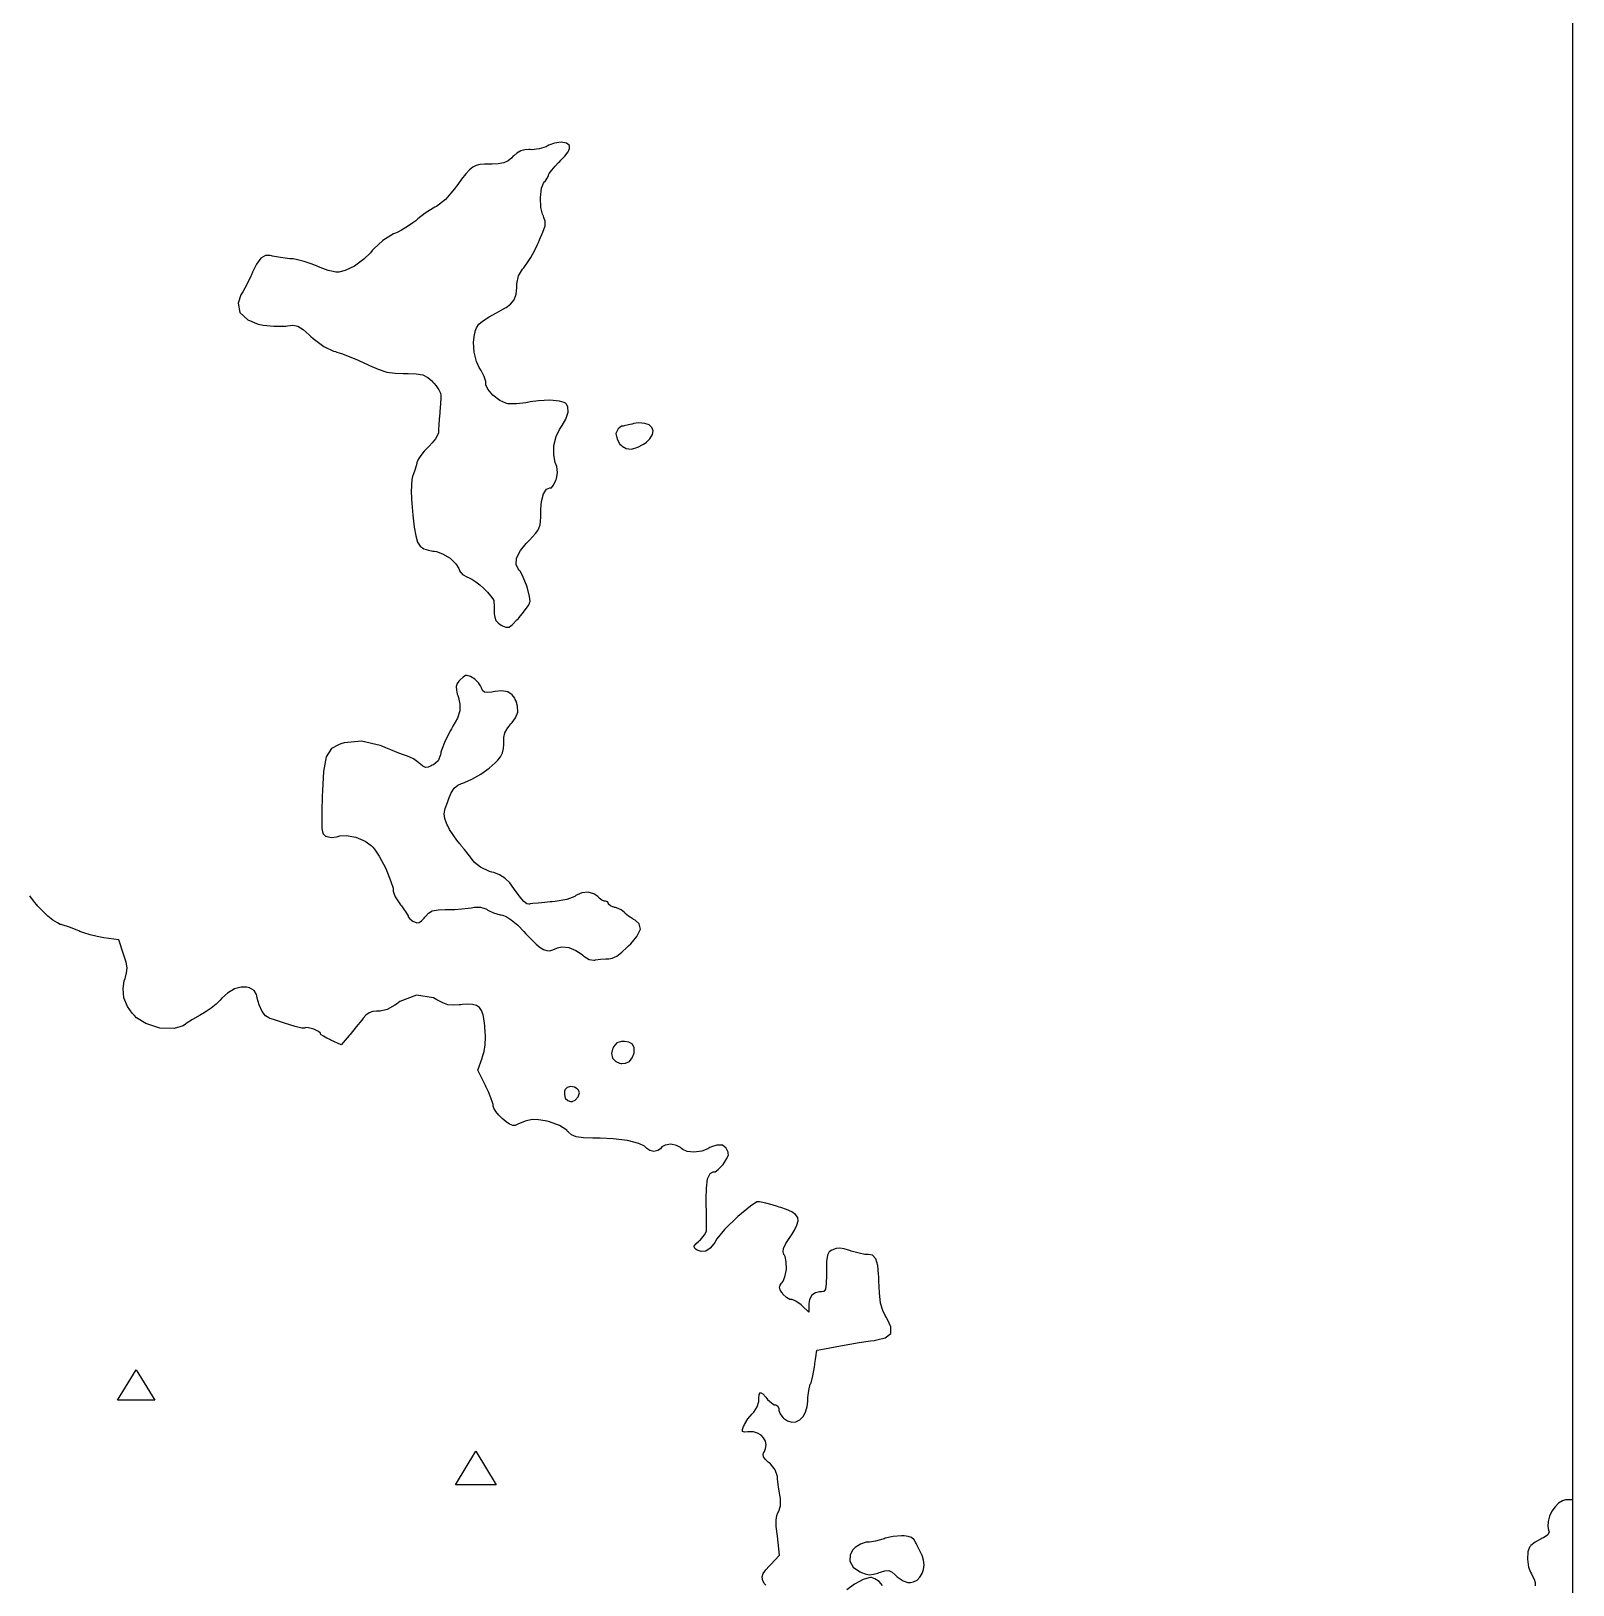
# Model space of a CAD drawing. Extents: x 0 to 24000, y 0 to 24000.
# Drawn here: x 21587 to 24000, y 6767 to 9198 of the extents above; entities that cross this region are included whole.
import ezdxf

# ---------------------------------------------------------------- set-up
doc = ezdxf.new("R2010")
doc.units = 0
for name, color, linetype in [('01A-WaterbodyTidal', 7, 'Continuous'), ('01B-LandmassTidal', 7, 'Continuous'), ('06B-FeaturesSummit', 7, 'Continuous')]:
    doc.layers.add(name, color=color, linetype=linetype)

msp = doc.modelspace()

# ---------------------------------------------------------------- linework, layer by layer
at = {"layer": '01A-WaterbodyTidal'}
msp.add_lwpolyline([(0, 0), (24000, 0), (24000, 24000), (0, 24000)], close=True, dxfattribs=at)
at = {"layer": '01B-LandmassTidal'}
for points in [[(22394.7, 9017.8), (22393.1, 9017), (22382.1, 9013.6), (22370.1, 9012.3), (22368, 9012.4), (22366, 9012.4), (22360, 9012.1), (22353.4, 9010.6), (22347.4, 9007.1), (22342.5, 9002.9), (22341, 9001.4), (22339.2, 8999.7), (22333.7, 8995.1), (22326.9, 8991.5), (22318.2, 8990), (22308.8, 8989.6), (22305.7, 8989.6), (22303.5, 8989.7), (22296.7, 8989.6), (22289.5, 8989.1), (22283.5, 8987.7), (22278.2, 8985), (22273, 8980.8), (22267.4, 8974.7), (22260.8, 8966.2), (22254.8, 8957.9), (22252.8, 8955.1), (22249.8, 8951), (22235.4, 8934.4), (22221.4, 8923.5), (22218.7, 8922.2), (22216.5, 8921), (22204, 8913), (22192.5, 8904.2), (22190.8, 8902.6), (22189.4, 8901.2), (22184.6, 8897.7), (22176.2, 8892), (22166.8, 8886.6), (22159.8, 8882.9), (22157.5, 8881.8), (22154, 8880.4), (22137.6, 8870.3), (22123.5, 8857.3), (22121, 8854.4), (22118.1, 8850.8), (22107.8, 8840.8), (22093.2, 8830.2), (22078.6, 8823.2), (22068.7, 8820.7), (22065.4, 8820.7), (22063.9, 8820.7), (22059.6, 8821.5), (22052, 8823.5), (22043.4, 8826.5), (22036.9, 8829.1), (22034.8, 8830.1), (22032.4, 8831.1), (22025.3, 8833.9), (22014.6, 8837.4), (22004.1, 8840.1), (21997.1, 8841.3), (21994.8, 8841.4), (21992.1, 8841.7), (21977.5, 8843.8), (21965, 8845.9), (21963.4, 8846.1), (21961.2, 8846.7), (21954.1, 8846.7), (21946.6, 8842.6), (21939.6, 8833.1), (21933.8, 8820.9), (21932.1, 8816.7), (21931.1, 8814.3), (21924.8, 8801.2), (21918.6, 8790), (21917.6, 8788.5), (21915.1, 8785), (21910.9, 8772.1), (21914, 8757.7), (21926.4, 8746.1), (21942.3, 8739.5), (21947.7, 8738.3), (21950.4, 8737.8), (21966.9, 8736), (21983.2, 8736.1), (21985.8, 8736.4), (21988.5, 8736.8), (21996.7, 8737.6), (22004.7, 8736.2), (22013, 8730.8), (22022, 8722.7), (22025, 8719.9), (22028.5, 8716.7), (22045.1, 8704.3), (22060.5, 8697.1), (22063.4, 8696.4), (22065.8, 8695.7), (22072.8, 8693.3), (22085.1, 8688.7), (22098.8, 8682.9), (22109, 8678.4), (22112.4, 8676.8), (22116.8, 8674.7), (22130, 8668.8), (22143.6, 8664.3), (22156.7, 8662.4), (22169.1, 8661.9), (22173.2, 8661.9), (22177.4, 8661.9), (22189.9, 8661.6), (22200.3, 8660.1), (22207.8, 8656.1), (22214, 8650.5), (22215.9, 8648.6), (22217.2, 8647.2), (22220.9, 8642.7), (22225, 8636.6), (22227.6, 8631.1), (22228.5, 8628), (22228.5, 8627), (22228.5, 8624.1), (22227.8, 8615.4), (22226.7, 8601.9), (22226.5, 8599.2), (22226.2, 8596.5), (22225.1, 8582.8), (22224.5, 8573.6), (22224.5, 8570.5), (22224.5, 8569.4), (22223.1, 8565.9), (22219.8, 8560.1), (22214.7, 8553.6), (22210.1, 8548.6), (22208.5, 8547), (22206.8, 8545.5), (22202.2, 8540.7), (22196.8, 8534), (22192.9, 8527.7), (22191.1, 8524), (22190.8, 8522.7), (22190.5, 8521.4), (22188.1, 8512.7), (22185.1, 8503.8), (22184.5, 8502.3), (22184, 8500.9), (22183.1, 8496.3), (22182.2, 8487.4), (22182.1, 8476.7), (22182.4, 8468), (22182.6, 8465.1), (22183.1, 8459), (22184.6, 8440.6), (22186.7, 8421.9), (22189, 8408.1), (22192, 8398.4), (22196.1, 8391.9), (22201.6, 8387.9), (22208.8, 8385.6), (22215.9, 8384.3), (22218.3, 8383.9), (22221.5, 8383.4), (22231.1, 8380.1), (22242.7, 8373.2), (22251.9, 8364.2), (22256.7, 8356.8), (22257.5, 8354.1), (22257.7, 8353.2), (22262.4, 8347.9), (22269.9, 8343.4), (22271.6, 8342.8), (22272.9, 8342.3), (22276.8, 8340.3), (22282.9, 8336.4), (22289.3, 8331.4), (22295.6, 8325.8), (22301.4, 8320.1), (22306.2, 8314.5), (22309.6, 8309.7), (22311, 8306.9), (22311.2, 8305.9), (22311.2, 8305.3), (22311.7, 8298.7), (22312, 8290.6), (22312, 8287.9), (22312, 8286.2), (22312.7, 8281), (22314.5, 8275.9), (22318, 8271.9), (22321.9, 8269.1), (22323.3, 8268.3), (22324.9, 8267.4), (22330, 8265), (22335, 8265.1), (22340.7, 8269.4), (22347.4, 8276.5), (22349.6, 8278.9), (22351.1, 8280.6), (22355.7, 8285.9), (22361, 8292.8), (22365.1, 8298.8), (22366.9, 8302.1), (22367.2, 8303.2), (22367.9, 8305.3), (22367, 8313.4), (22363.2, 8328.3), (22357.4, 8343.4), (22352.8, 8352.1), (22350.8, 8354.5), (22349.2, 8356.4), (22346.2, 8363.4), (22346.8, 8373.3), (22353.1, 8385.1), (22362, 8396.2), (22365.3, 8399.6), (22366.9, 8401.3), (22371.6, 8406.4), (22376.4, 8411.9), (22379.9, 8416.6), (22382.3, 8421), (22383.7, 8425.6), (22384.5, 8430.9), (22384.8, 8437.5), (22384.9, 8443.8), (22384.9, 8445.9), (22384.9, 8449.9), (22385.9, 8461.9), (22388.9, 8473.7), (22393.8, 8481), (22398.9, 8483.5), (22400.6, 8483.5), (22401.4, 8483.5), (22404.1, 8486.9), (22407.7, 8493.6), (22408.4, 8495.3), (22409.2, 8497.4), (22411.1, 8507), (22409.6, 8516.8), (22408.8, 8519.2), (22407.5, 8523), (22405, 8534.7), (22405, 8549.3), (22408.7, 8563.4), (22414, 8574.3), (22416.2, 8577.6), (22418.3, 8580.7), (22423.7, 8590.6), (22427.4, 8601.5), (22427.3, 8609.9), (22424.6, 8614.6), (22423.3, 8615.6), (22421.4, 8617), (22413.9, 8618.8), (22398.9, 8620.2), (22381.2, 8619.5), (22368, 8617.8), (22363.7, 8616.8), (22361.1, 8616.2), (22346.8, 8614.5), (22334.7, 8614.6), (22333.1, 8614.8), (22329.9, 8615.6), (22320.8, 8619.9), (22309.7, 8628), (22301.7, 8637.6), (22298.6, 8644.6), (22298.6, 8647), (22298.6, 8649.6), (22296.1, 8657.3), (22291.5, 8666.9), (22290.4, 8668.5), (22288.4, 8671.3), (22284.2, 8680.7), (22280.5, 8695.5), (22279.6, 8711.3), (22280.8, 8722.9), (22281.8, 8726.6), (22282.2, 8728.3), (22284.3, 8733.5), (22288, 8739.2), (22293.4, 8744.2), (22299, 8747.9), (22301, 8748.9), (22303.1, 8750.1), (22315.2, 8757), (22326.5, 8763.3), (22328, 8764.2), (22330.5, 8765.6), (22337.4, 8770.4), (22343.1, 8777.3), (22346, 8786.4), (22347.1, 8796.2), (22347.2, 8799.5), (22347.3, 8802.5), (22350.1, 8815), (22356.3, 8825.4), (22358.2, 8827.3), (22359.5, 8828.8), (22363.1, 8834), (22369, 8843.6), (22375.2, 8855), (22379.6, 8863.9), (22381, 8866.9), (22382.8, 8871), (22388, 8883.2), (22391.4, 8893.4), (22391.4, 8900.7), (22389.6, 8906.3), (22388.8, 8908.1), (22387.3, 8911.4), (22385, 8922), (22384.2, 8937.7), (22386.1, 8952), (22389, 8959.9), (22390.8, 8961.8), (22391.5, 8962.7), (22394.9, 8967.5), (22396.6, 8971.2), (22396.6, 8972.4), (22396.6, 8973.1), (22398, 8975.2), (22401.8, 8980.2), (22407.4, 8986.7), (22412.5, 8992.2), (22414.3, 8993.9), (22416.3, 8995.9), (22422.2, 9002.2), (22427.4, 9008.8), (22429.8, 9014), (22429.9, 9017), (22429.6, 9017.8), (22429.1, 9019.3), (22425, 9022.7), (22416.8, 9024.2), (22406.3, 9022.6), (22397.4, 9019.3)], [(22527.6, 8583.1), (22527.1, 8583), (22522, 8581.8), (22515, 8580.3), (22513.5, 8579.9), (22511.3, 8579.5), (22505.6, 8575.6), (22502.4, 8568.2), (22504.1, 8559.2), (22508.7, 8551.8), (22510.7, 8549.8), (22512.2, 8548.2), (22518.1, 8544.9), (22526.8, 8543.9), (22536.8, 8546.7), (22545.3, 8551.4), (22547.9, 8553.3), (22550, 8554.7), (22555.3, 8560), (22559.4, 8566.5), (22560.5, 8572.5), (22558.6, 8577.6), (22554.2, 8581.6), (22547.4, 8584.1), (22538.4, 8584.7), (22530.2, 8583.7)], [(22257.5, 8181.6), (22256.5, 8180.6), (22253.8, 8177.1), (22252.3, 8172.6), (22252.6, 8166.8), (22254.1, 8160.6), (22254.7, 8158.5), (22255.8, 8155.2), (22258.2, 8144.9), (22258.3, 8134.4), (22254.2, 8122.9), (22247.3, 8110.5), (22244.9, 8106.4), (22243.4, 8103.7), (22239.2, 8095.6), (22234.1, 8084.8), (22230.3, 8075.2), (22228.5, 8069.8), (22228.1, 8068), (22227.7, 8065.5), (22223.9, 8056.2), (22216.8, 8050.1), (22214.7, 8049.2), (22213.2, 8048.4), (22208.6, 8046.4), (22204.2, 8045.8), (22200.1, 8047.6), (22196.3, 8050.8), (22195.1, 8051.9), (22193.9, 8053.1), (22185.4, 8059), (22176.3, 8063.6), (22174.7, 8064), (22173.2, 8064.5), (22168.5, 8066.2), (22159.8, 8069.4), (22149.8, 8073.3), (22142.3, 8076.3), (22139.9, 8077.4), (22133.5, 8080.1), (22104.2, 8086.8), (22076.9, 8084.4), (22071.6, 8082.5), (22067.9, 8081.2), (22057.3, 8075.3), (22048.9, 8062.6), (22044.6, 8039.3), (22042.9, 8009.9), (22042.6, 8000.2), (22042.5, 7995.6), (22042.1, 7982.1), (22041.9, 7968.1), (22041.9, 7957.7), (22042.3, 7950.2), (22043.2, 7945.1), (22044.4, 7941.8), (22046.2, 7939.7), (22047.9, 7938.5), (22048.5, 7938.2), (22049.8, 7937.5), (22057, 7936.1), (22065.2, 7937.2), (22066.9, 7937.8), (22070, 7938.9), (22080.2, 7939.5), (22095.1, 7936.9), (22109.7, 7930.5), (22119.2, 7923.7), (22121.8, 7921), (22124.7, 7917.9), (22131.8, 7907), (22142.1, 7887.4), (22150.2, 7867.5), (22153.6, 7856.7), (22153.6, 7853.1), (22153.6, 7852.1), (22154.5, 7849), (22157.1, 7843.4), (22160.9, 7837.2), (22164.2, 7832.3), (22165.3, 7830.8), (22166.5, 7829.3), (22170, 7824.8), (22173.7, 7819.4), (22176.2, 7815.3), (22177.1, 7813.4), (22177.1, 7812.8), (22177.1, 7811.8), (22179.7, 7809), (22184.5, 7805.5), (22185.7, 7804.9), (22186.9, 7804.3), (22190.5, 7802.9), (22194.4, 7803.1), (22198.3, 7805.8), (22202.2, 7810.1), (22203.4, 7811.6), (22204.6, 7813.2), (22208.9, 7817.8), (22215, 7821.3), (22224, 7822.8), (22235, 7823.3), (22238.6, 7823.3), (22241.5, 7823.3), (22250.1, 7823.6), (22261.4, 7824.3), (22271.2, 7825.4), (22276.5, 7826.1), (22278.2, 7826.5), (22280.5, 7827.1), (22290.3, 7827.4), (22298.9, 7824.4), (22300.6, 7823.3), (22301.8, 7822.6), (22310.9, 7818.5), (22321, 7815.4), (22322.9, 7815.1), (22324.8, 7814.8), (22330.4, 7812.8), (22338.6, 7807.6), (22348.6, 7798.9), (22358.3, 7789.1), (22361.3, 7785.7), (22363.5, 7783.4), (22370.1, 7776.5), (22377.5, 7769.4), (22383.7, 7764.3), (22389.2, 7760.9), (22394.1, 7759.2), (22398.8, 7759), (22403.6, 7760.2), (22407.5, 7761.9), (22408.8, 7762.6), (22410.8, 7763.6), (22417.8, 7764.9), (22428.4, 7763.8), (22439.6, 7759.4), (22447.9, 7754.1), (22450.3, 7752), (22452, 7750.5), (22460.3, 7745.5), (22467.9, 7744.1), (22469.2, 7744.5), (22470.2, 7744.7), (22478.3, 7745.8), (22486.7, 7746.5), (22489.5, 7746.5), (22491.3, 7746.5), (22496.6, 7747.4), (22503.6, 7750.6), (22511.7, 7756.8), (22519.6, 7764), (22522.1, 7766.5), (22525.5, 7770), (22535, 7781.3), (22540.6, 7792.6), (22538.8, 7801.2), (22532.4, 7806.8), (22529.9, 7808), (22528.6, 7808.8), (22522, 7813), (22516.8, 7817.4), (22516.2, 7818.2), (22515.7, 7818.9), (22510.4, 7822.8), (22503.2, 7826.1), (22501.7, 7826.5), (22500.1, 7826.8), (22493.9, 7829.3), (22490.7, 7831.9), (22490.7, 7832.7), (22490.7, 7833.5), (22489.2, 7835.6), (22486.2, 7836.7), (22485.2, 7836.7), (22484, 7836.7), (22480.2, 7838.2), (22476, 7841.4), (22475.4, 7842.1), (22473.9, 7843.9), (22468, 7848), (22458.8, 7850.5), (22449, 7849.7), (22441.8, 7846.7), (22439.8, 7845.3), (22438.1, 7844), (22425.4, 7839.1), (22407, 7835.9), (22402.5, 7835.5), (22399.6, 7835.3), (22391.2, 7834.6), (22380.8, 7833.6), (22372.4, 7832.7), (22368.3, 7832.2), (22367.2, 7832), (22366.2, 7831.8), (22363, 7832.6), (22358.1, 7836.1), (22352.3, 7842.8), (22346.6, 7850.5), (22344.9, 7853.1), (22342.8, 7856.2), (22336.2, 7865), (22328.7, 7872.7), (22320, 7877.7), (22311, 7881.2), (22308, 7882.1), (22304.7, 7883.2), (22290.4, 7889.8), (22280.8, 7897.2), (22279.8, 7898.6), (22279, 7899.9), (22276.2, 7903.5), (22271.1, 7910.1), (22265.2, 7917.3), (22260.9, 7922.7), (22259.4, 7924.5), (22257.8, 7926.2), (22253.4, 7931.9), (22247.4, 7940.3), (22242.1, 7948.9), (22239.1, 7954.3), (22238.3, 7956.2), (22237.2, 7958.6), (22234.5, 7965.8), (22233.4, 7973.2), (22235.1, 7981.6), (22238.6, 7991.1), (22239.8, 7994.3), (22240.9, 7997.3), (22244.6, 8006.1), (22249.1, 8013.5), (22254.7, 8018), (22260.6, 8020.6), (22262.6, 8021.3), (22266.2, 8022.5), (22276.8, 8027.2), (22291, 8035.2), (22304.2, 8044.9), (22313.2, 8052.9), (22315.9, 8055.8), (22317.4, 8057.3), (22321.6, 8062.4), (22325, 8068.6), (22326.6, 8075.5), (22326.9, 8081.9), (22326.9, 8084), (22326.7, 8086.2), (22326.9, 8092.6), (22328.5, 8099.7), (22332, 8106.4), (22336.3, 8112), (22337.8, 8113.8), (22339.9, 8116.1), (22345.2, 8123.6), (22348.7, 8132.4), (22348.5, 8141.5), (22346, 8149.4), (22344.9, 8151.9), (22344, 8153.9), (22340, 8159.5), (22333.1, 8164), (22323.4, 8165.4), (22313.6, 8164.6), (22310.4, 8164), (22308.3, 8163.7), (22301.8, 8162.9), (22296.7, 8163.5), (22293.5, 8166.2), (22291.7, 8170.1), (22291.2, 8171.5), (22290.5, 8173.2), (22287.2, 8178.1), (22281.4, 8183.9), (22274.6, 8188), (22269.7, 8189.5), (22268.1, 8189.5), (22266.9, 8189.5), (22263.5, 8187.2), (22258.4, 8182.7)], [(22497.8, 7606.9), (22496.9, 7604.9), (22495.6, 7598.3), (22497.1, 7591), (22502, 7585.6), (22507.9, 7582.9), (22509.9, 7582.6), (22511.8, 7582.4), (22517.5, 7582.9), (22523.6, 7585.9), (22528, 7591.5), (22530.3, 7597.5), (22530.7, 7599.5), (22531.1, 7601.4), (22531, 7607.2), (22528.2, 7612.8), (22522.4, 7616), (22515.7, 7617.1), (22513.5, 7617.1), (22511, 7617.1), (22503.7, 7614.8), (22498.6, 7608.8)], [(22422.5, 7540.7), (22421.9, 7539.2), (22421.6, 7534.1), (22423.1, 7528.5), (22426.9, 7524.5), (22431, 7523), (22432.3, 7523), (22433.9, 7523), (22438.8, 7525.2), (22443.3, 7530.2), (22445.1, 7536.5), (22443.8, 7540.9), (22442.9, 7541.8), (22441.7, 7543), (22437.3, 7545.5), (22431.2, 7546.4), (22425.9, 7544.8), (22422.9, 7541.8)], [(22921.9, 6839), (22920.1, 6838.3), (22908.7, 6835.2), (22899.2, 6833.5), (22896.1, 6833.5), (22894.2, 6833.4), (22884.9, 6830.6), (22876.7, 6825.2), (22875.3, 6823.7), (22873.3, 6821.5), (22869, 6813.6), (22868.5, 6803.7), (22873.8, 6794.7), (22881.8, 6788.6), (22884.7, 6787.2), (22886.6, 6786.3), (22892.4, 6784.1), (22898.7, 6782.8), (22905.4, 6783.5), (22912, 6785.3), (22914.1, 6786), (22916.4, 6786.8), (22923.3, 6788.8), (22929.4, 6789.1), (22934.4, 6786.6), (22939.2, 6782.4), (22940.8, 6780.9), (22942.4, 6779.4), (22951.6, 6773.4), (22959.3, 6770.3), (22961.9, 6770.3), (22963.5, 6770.3), (22968.2, 6771.4), (22973.7, 6774.4), (22978.2, 6778.8), (22981.6, 6784.5), (22983.8, 6791), (22984.6, 6798.1), (22983.9, 6805.5), (22982.3, 6811), (22981.5, 6812.7), (22981, 6813.6), (22977.5, 6820.9), (22973.3, 6829.5), (22972.5, 6831.1), (22971.8, 6832.7), (22969, 6837.1), (22965, 6840.8), (22959.5, 6842.7), (22953.4, 6843.5), (22951.4, 6843.6), (22949.2, 6843.8), (22936.2, 6842.6), (22923.8, 6839.7)]]:
    msp.add_lwpolyline(points, close=True, dxfattribs=at)
for points in [[(22760.6, 7357.1), (22757.7, 7358), (22755, 7358.9), (22746.8, 7361.3), (22737.1, 7363.9), (22729.8, 7365.6), (22726.9, 7366.2), (22725.9, 7366.2), (22722.6, 7366.2), (22712.7, 7359.6), (22692.9, 7343.3), (22672.3, 7322.6), (22660.2, 7308.1), (22656.9, 7302.7), (22655.4, 7300.3), (22650, 7293.7), (22643, 7289), (22635.8, 7288.4), (22629.7, 7290.6), (22627.9, 7291.7), (22627.2, 7292.2), (22625.3, 7294.2), (22625, 7296.8), (22627.5, 7300.4), (22631.6, 7304.2), (22633, 7305.5), (22634.6, 7306.8), (22640.9, 7314.5), (22644, 7320.4), (22644, 7322.3), (22644, 7323.7), (22644, 7327.7), (22644, 7337.7), (22643.9, 7350.8), (22643.7, 7361.8), (22643.6, 7365.4), (22643.5, 7371), (22643.9, 7387.5), (22645.8, 7402.3), (22649.8, 7410.7), (22654.3, 7413.3), (22655.8, 7413.3), (22657.4, 7413.3), (22662.4, 7416.6), (22670, 7424.6), (22676.1, 7433.9), (22678.4, 7439.7), (22678.1, 7441.5), (22677.8, 7443.7), (22675, 7450.1), (22668.9, 7454.6), (22660.3, 7454.9), (22652, 7452.2), (22649.5, 7450.9), (22646.4, 7449.3), (22636.6, 7445.5), (22624.4, 7443.6), (22613.7, 7445), (22606.9, 7448.1), (22605.2, 7449.7), (22603.5, 7451.3), (22597.3, 7454.4), (22588.2, 7456.2), (22579.6, 7454.9), (22574.3, 7452), (22573, 7450.5), (22572, 7449.3), (22567.9, 7446.4), (22561.9, 7445), (22555.6, 7446.5), (22550.5, 7449.6), (22549.1, 7450.9), (22546.8, 7453), (22538, 7457.2), (22520.7, 7461.9), (22497.9, 7464.8), (22477.5, 7465.8), (22470.7, 7465.8), (22466, 7465.8), (22451.7, 7466.3), (22440.3, 7467.7), (22433, 7470.8), (22428.2, 7474.9), (22426.8, 7476.4), (22425.3, 7478.2), (22414, 7485.6), (22398.4, 7491.2), (22394.7, 7492.1), (22391.4, 7492.8), (22381.3, 7494.6), (22371.2, 7494.8), (22360.5, 7492.1), (22348.8, 7487.5), (22344.9, 7485.8), (22344.1, 7485.5), (22341.1, 7485.8), (22336, 7487.9), (22330.4, 7491.5), (22324.5, 7496.3), (22319.1, 7501.8), (22314.6, 7507.4), (22311.5, 7512.7), (22310.4, 7516), (22310.4, 7517.1), (22310.4, 7518.3), (22309.4, 7521.8), (22306.8, 7529.1), (22302.9, 7538.3), (22299.4, 7545.7), (22298.2, 7548.1), (22286.1, 7572), (22292.8, 7590.9), (22293.7, 7593.5), (22296, 7601.5), (22297.7, 7612), (22298.1, 7623.7), (22297.7, 7634.4), (22297.4, 7637.9), (22297.2, 7640.8), (22296.2, 7649.6), (22294.4, 7658.8), (22292, 7665.6), (22288.6, 7670.4), (22284, 7673.4), (22277.8, 7674.9), (22269.9, 7675.2), (22262.3, 7674.7), (22259.8, 7674.4), (22256.9, 7674.1), (22248.2, 7673.8), (22239.4, 7674.6), (22231.2, 7677.3), (22224.1, 7680.9), (22221.8, 7682.2), (22216.7, 7685.3), (22190.4, 7689.6), (22163.9, 7679.6), (22158.7, 7675.6), (22156.3, 7673.6), (22144.5, 7666.9), (22133.3, 7664.2), (22129.7, 7664.2), (22127.7, 7664.2), (22122, 7663.7), (22116.1, 7661.8), (22111, 7658.1), (22107, 7653.6), (22105.8, 7652), (22104.5, 7650.5), (22095.8, 7639.7), (22086.2, 7628.1), (22084.6, 7626.2), (22072.4, 7612), (22056.4, 7619.1), (22054.8, 7619.9), (22050, 7622.3), (22044.7, 7625.2), (22041.2, 7627.5), (22039.9, 7628.5), (22039.9, 7628.9), (22039.9, 7629.8), (22036.7, 7632.6), (22029.4, 7636.3), (22021.3, 7638.6), (22016.9, 7639), (22016, 7638.3), (22015.1, 7637.8), (22010.8, 7638.1), (22000.1, 7640.4), (21983.5, 7645.5), (21966.4, 7651.2), (21960.7, 7653.2), (21958.9, 7653.8), (21954, 7657.1), (21948.6, 7663.9), (21944.1, 7674.2), (21941.1, 7684.9), (21940.3, 7688.5), (21939.9, 7690.4), (21936, 7697), (21929, 7701), (21927, 7701.4), (21924.3, 7702), (21916, 7702.1), (21905.5, 7699.3), (21894.7, 7692.6), (21885.8, 7684.7), (21883.1, 7681.8), (21881.6, 7680.2), (21876.6, 7675.6), (21868.8, 7669.3), (21860.8, 7663.7), (21855.5, 7660.4), (21853.7, 7659.5), (21851.5, 7658.3), (21839.8, 7651.6), (21829.9, 7645.2), (21828.6, 7644.2), (21825, 7641.3), (21810.9, 7637.1), (21788.8, 7637.6), (21766.6, 7644.9), (21752, 7654.2), (21748.2, 7658.3), (21745.4, 7661.3), (21738.1, 7671.5), (21732.3, 7685.5), (21731, 7700.1), (21732.9, 7711.9), (21734.1, 7715.5), (21734.8, 7717.7), (21736.6, 7724.5), (21737.2, 7732.3), (21735.6, 7741.3), (21732.8, 7750.6), (21731.8, 7753.5), (21724.3, 7775.9), (21700.8, 7779.4), (21698.1, 7779.8), (21690.4, 7781.3), (21679.6, 7784), (21669.5, 7787), (21663.5, 7789.2), (21661.6, 7790), (21659.4, 7791), (21647.1, 7795.8), (21635.8, 7799.4), (21634.1, 7799.8), (21632.6, 7800.2), (21628.3, 7802.4), (21621.3, 7807), (21613.5, 7813.3), (21605.5, 7820.7), (21597.8, 7828.7), (21590.9, 7836.9), (21585.3, 7844.7)], [(22736.9, 6766.4), (22734.4, 6768.8), (22732.1, 6773.5), (22731.8, 6774.7), (22731.5, 6775.8), (22731.3, 6779.3), (22732.9, 6784.4), (22737, 6790.5), (22742.2, 6796.3), (22744, 6798.2), (22758.5, 6813.1), (22755, 6842.9), (22754.5, 6846.6), (22753.3, 6858), (22753, 6868.3), (22754, 6875.5), (22755.7, 6879.7), (22756.5, 6880.9), (22757.5, 6882.3), (22760.1, 6890.7), (22759.8, 6902), (22759.3, 6904.8), (22758.9, 6907.1), (22756.9, 6920.3), (22755.4, 6932.4), (22755.4, 6934.2), (22755.2, 6936.4), (22751.3, 6946.6), (22744, 6956), (22742, 6957.7), (22740.6, 6959), (22736.5, 6963), (22733.5, 6967.3), (22732.6, 6970.9), (22733.3, 6973.5), (22733.8, 6974.2), (22734.6, 6975.6), (22736.5, 6980.1), (22737.3, 6986.1), (22736.2, 6991.8), (22733.5, 6996.9), (22729.4, 7001.2), (22724, 7004.4), (22717.6, 7006.2), (22712.1, 7006.5), (22710.2, 7006.3), (22708.6, 7006.2), (22703.5, 7005.8), (22700.5, 7006.7), (22700.5, 7009.8), (22702.2, 7014.6), (22702.8, 7016.1), (22703.5, 7017.6), (22709, 7026.4), (22715.6, 7034.6), (22716.9, 7035.8), (22718.3, 7037.1), (22723.5, 7045.4), (22725.9, 7053.7), (22725.9, 7056.5), (22725.9, 7058.6), (22726.5, 7064.8), (22728.4, 7067.8), (22732.2, 7065.7), (22737, 7060.4), (22738.5, 7058.5), (22739.5, 7057.1), (22745.6, 7051.6), (22750.2, 7048.7), (22751.8, 7048.7), (22752.8, 7048.7), (22755.7, 7046.6), (22757.3, 7042.9), (22757.3, 7041.6), (22757.3, 7039.9), (22759.3, 7034.5), (22763.4, 7028.8), (22764.4, 7027.9), (22765.9, 7026.6), (22771, 7023.3), (22777.7, 7021.4), (22784.1, 7022), (22790, 7025), (22795.1, 7030.1), (22799.1, 7037.1), (22801.7, 7045.8), (22802.7, 7053.5), (22802.8, 7056.1), (22802.8, 7059.9), (22804.1, 7071.1), (22806.5, 7080.9), (22807.1, 7082), (22807.7, 7083.1), (22810.7, 7093.7), (22813, 7108.1), (22813.4, 7111), (22813.6, 7113.1), (22814.5, 7119.2), (22815.6, 7126.2), (22816.4, 7131.2), (22816.8, 7133.2), (22816.9, 7133.4), (22817.4, 7133.8), (22828.5, 7136.2), (22853.9, 7141), (22883.1, 7146), (22900.7, 7148.8), (22906.3, 7149.4), (22910.7, 7150), (22923.7, 7153.2), (22932.3, 7159.9), (22932.6, 7170.4), (22927.3, 7182.2), (22925.1, 7185.9), (22923.6, 7188.4), (22919.8, 7196.1), (22916.6, 7207.6), (22914.8, 7223.9), (22913.9, 7242.4), (22913.7, 7248.6), (22913.5, 7253.1), (22912.3, 7266.4), (22909.3, 7277.2), (22903.8, 7282.5), (22897.1, 7283.9), (22894.9, 7283.9), (22891.9, 7283.9), (22882.9, 7285.7), (22870.5, 7289), (22868.3, 7289.8), (22866.2, 7290.6), (22859.7, 7292.4), (22853, 7293.5), (22847.2, 7292.9), (22842.9, 7291.6), (22841.6, 7291), (22840.1, 7290.3), (22836.1, 7287.7), (22833.2, 7282.6), (22832, 7272.9), (22831.8, 7260), (22831.8, 7255.7), (22831.8, 7251.4), (22831.6, 7238.5), (22830.5, 7229.4), (22827.8, 7225.8), (22824, 7225.1), (22822.8, 7225.1), (22820.8, 7225.1), (22814.8, 7223.8), (22809, 7219.9), (22805.5, 7213.5), (22804.4, 7206.9), (22804.4, 7204.7), (22804.4, 7193.3), (22793.8, 7203.5), (22792.3, 7204.9), (22784, 7210.5), (22778.1, 7213.4), (22776.1, 7213.4), (22774.4, 7213.4), (22769.3, 7216.2), (22763.7, 7221.8), (22762.8, 7223.1), (22761.9, 7224.5), (22759.4, 7228.7), (22758.3, 7232.6), (22759.3, 7236), (22761.6, 7239.1), (22762.4, 7240), (22764, 7241.8), (22766.9, 7248.7), (22769.1, 7260.3), (22768.9, 7272.5), (22767.1, 7280.4), (22765.9, 7282.7), (22765.3, 7283.9), (22764, 7287.8), (22764.6, 7293.3), (22768.2, 7300.8), (22773.5, 7309), (22775.3, 7311.7), (22777, 7314.2), (22781.6, 7321.7), (22785.7, 7329.7), (22787.4, 7336.4), (22786.8, 7341.8), (22783.6, 7346.4), (22777.8, 7350.4), (22769.1, 7354.1), (22760.6, 7357.1)], [(24000, 5791.1), (24000, 6899.7), (23990.2, 6899.7), (23988.6, 6899.7), (23983.8, 6898.4), (23977.6, 6894.7), (23972, 6889.1), (23967.2, 6882.1), (23963.6, 6874.3), (23961.3, 6866.2), (23960.8, 6858.1), (23961.7, 6852.5), (23962.4, 6850.7), (23962.8, 6849.7), (23960.9, 6845.1), (23954, 6840.6), (23951.8, 6839.7), (23950.1, 6839), (23941.2, 6833.8), (23934.4, 6828.5), (23933.8, 6827.6), (23932.3, 6825.8), (23929.7, 6818.7), (23928.7, 6807), (23930.4, 6794.7), (23933.4, 6786.5), (23935, 6784.1), (23935.8, 6782.8), (23939.4, 6775.7), (23941.2, 6770.5), (23941.2, 6768.8), (23941.2, 6765.1)], [(22919.4, 6765.6), (22914.3, 6771.9), (22907.7, 6776.5), (22902.5, 6778.2), (22900.8, 6778.2), (22897.9, 6778.1), (22889.3, 6775.2), (22875.8, 6768), (22863.8, 6758.9)]]:
    msp.add_lwpolyline(points, dxfattribs=at)
at = {"layer": '06B-FeaturesSummit'}
for p, q in [((21722.3, 7055.6), (21751.3, 7103.2)), ((21751.3, 7103.2), (21780.5, 7055.6)), ((21780.5, 7055.6), (21722.3, 7055.6)), ((22251.4, 6923.3), (22283.1, 6976.2)), ((22283.1, 6976.2), (22314.9, 6923.3)), ((22314.9, 6923.3), (22251.4, 6923.3))]:
    msp.add_line(p, q, dxfattribs=at)

doc.saveas('drawing.dxf')
